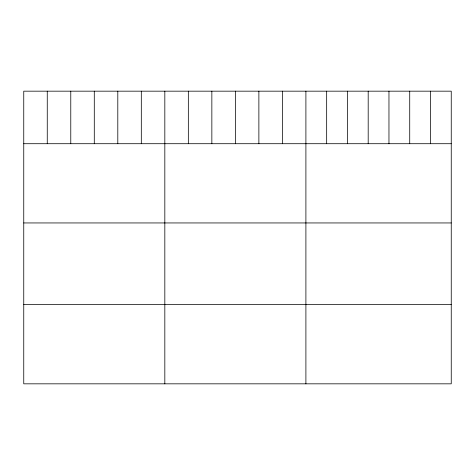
<?xml version="1.0" encoding="UTF-8"?>
<svg xmlns="http://www.w3.org/2000/svg" width="475" height="475" viewBox="0 0 475 475"><rect width="100%" height="100%" fill="white"/><g stroke="black" fill="none" stroke-linecap="round" stroke-linejoin="round"><path stroke-width="0.71" d="M451.25 143.711L451.25 383.83L23.75 383.83L23.75 91.17L451.25 91.17L451.25 143.711L23.75 143.711M23.75 222.947L451.25 222.947M23.75 304.594L451.25 304.594M430.487 91.17L430.487 143.711M409.723 91.17L409.723 143.711M388.96 91.17L388.96 143.711M368.19 91.17L368.19 143.711M347.427 91.17L347.427 143.711M326.663 91.17L326.663 143.711M305.9 91.17L305.9 383.83M282.387 91.17L282.387 143.711M258.875 91.17L258.875 143.711M235.362 91.17L235.362 143.711M211.85 91.17L211.85 143.711M188.338 91.17L188.338 143.711M164.825 91.17L164.825 383.83M141.312 91.17L141.312 143.711M117.8 91.17L117.8 143.711M94.288 91.17L94.288 143.711M70.775 91.17L70.775 143.711M47.262 91.17L47.262 143.711"/></g></svg>
